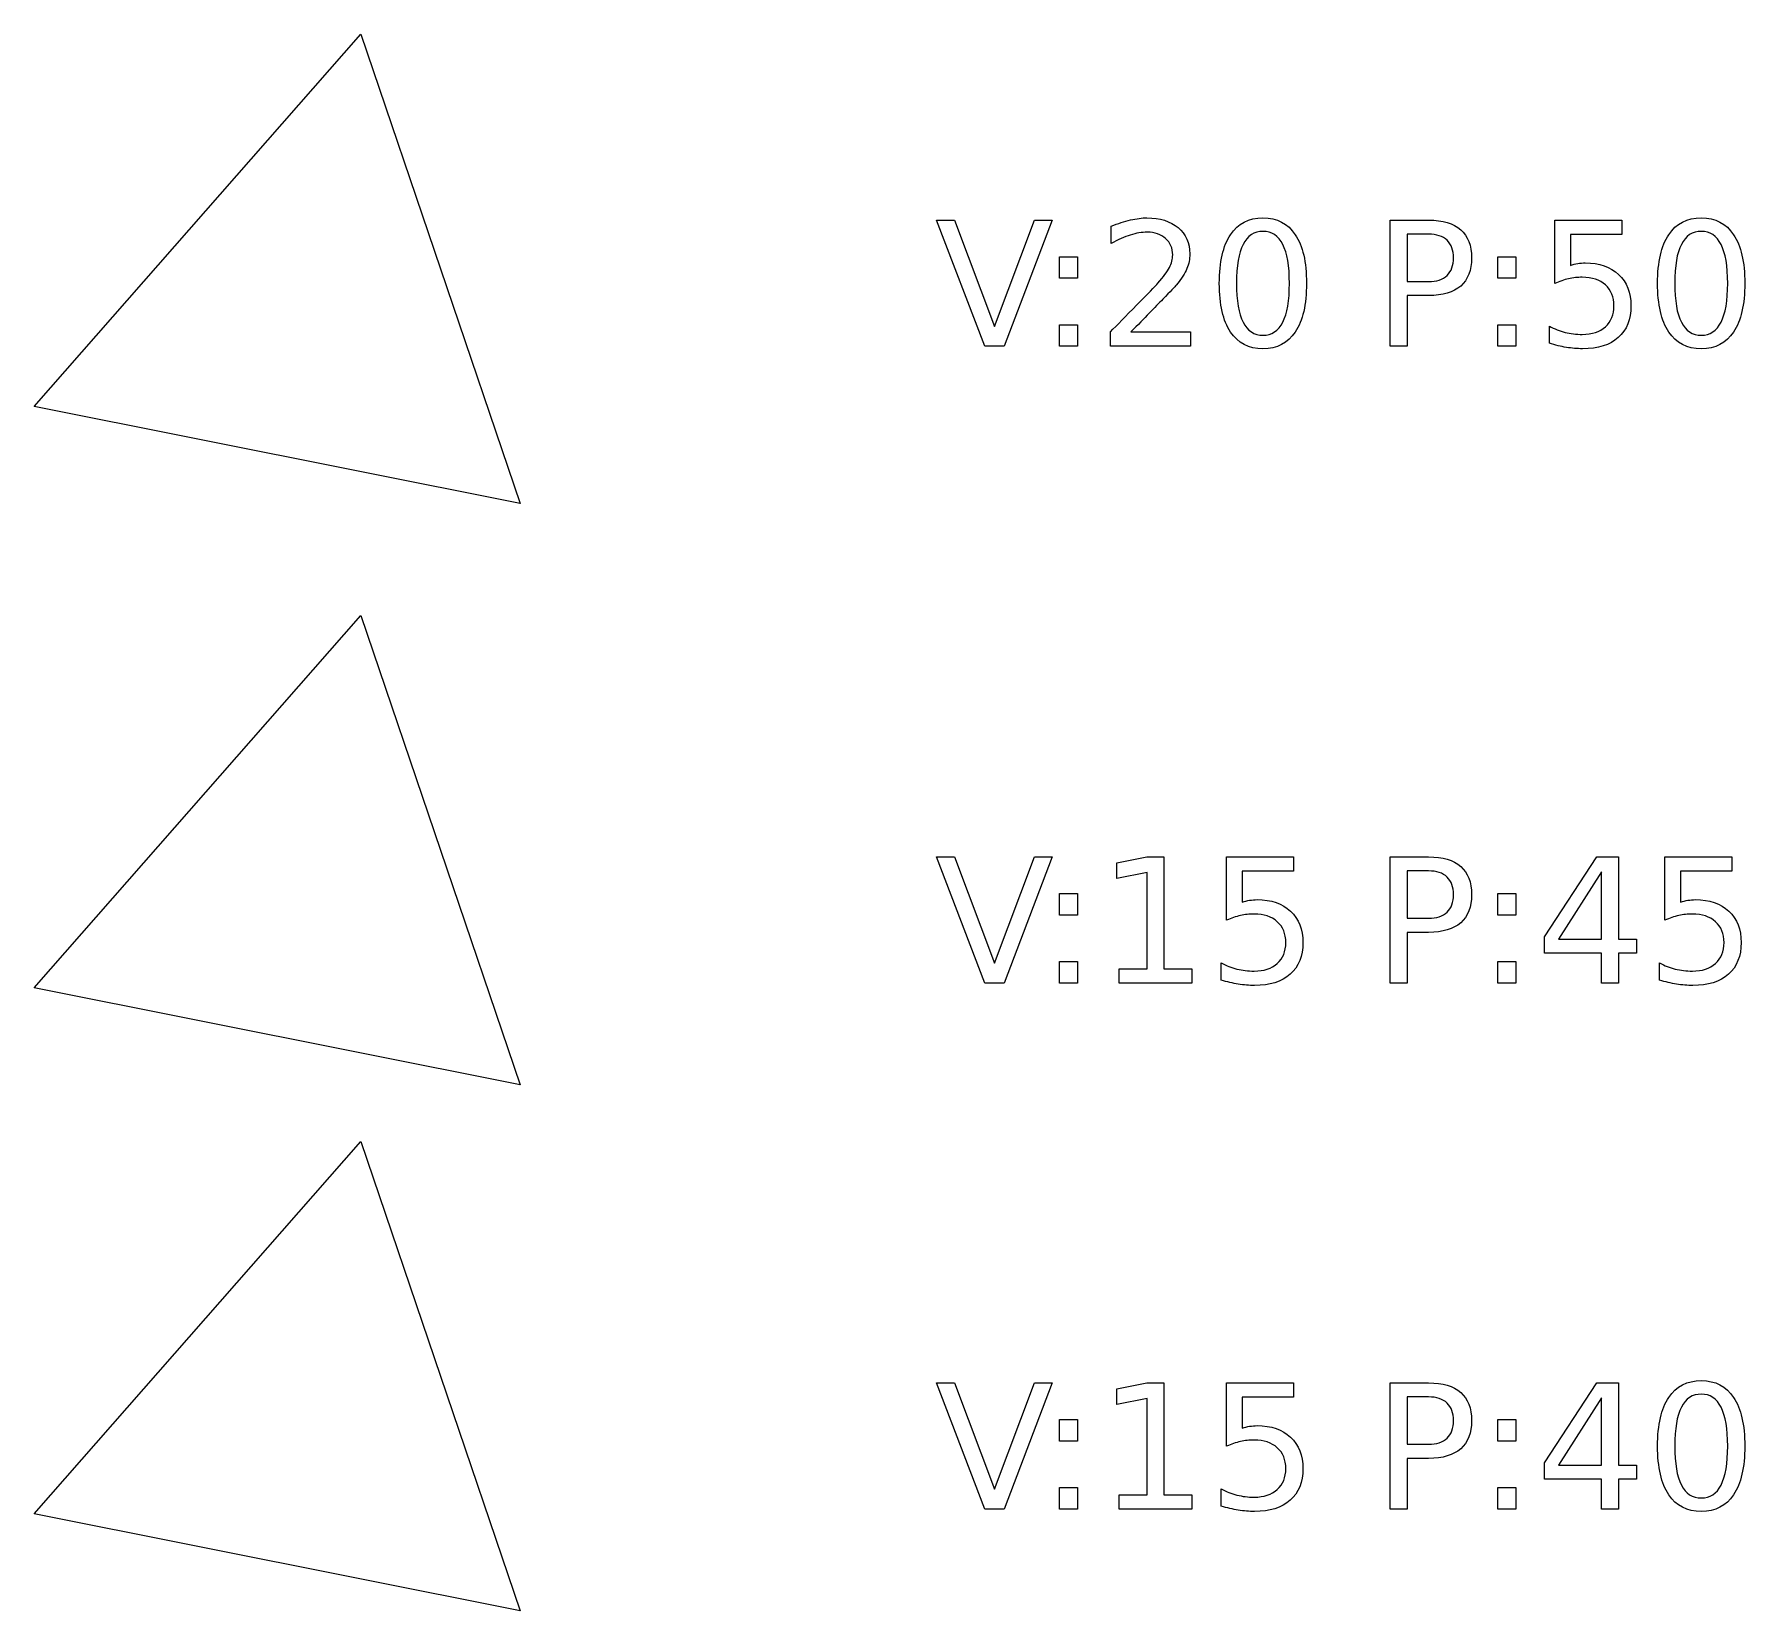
# Model space of a CAD drawing. Extents: x 15.9 to 50.8, y 262.3 to 294.5.
import ezdxf

# ---------------------------------------------------------------- set-up
doc = ezdxf.new("R2010")
doc.units = 0
doc.layers.add('Calque_1', color=7, linetype='CONTINUOUS')

msp = doc.modelspace()

# ---------------------------------------------------------------- linework, layer by layer
at = {"layer": 'Calque_1', "color": 6}
for p, q in [((15.939479, 286.864399), (22.601838, 294.456389)), ((22.601838, 294.456389), (25.845515, 284.890622)), ((25.845515, 284.890622), (15.939479, 286.864399))]:
    msp.add_line(p, q, dxfattribs=at)
at = {"layer": 'Calque_1', "color": 7}
for p, q in [((35.319809, 288.093907), (34.337955, 290.665671)), ((34.337955, 290.665671), (34.701412, 290.665671)), ((34.701412, 290.665671), (35.516179, 288.500429)), ((35.516179, 288.500429), (36.332665, 290.665671)), ((36.694401, 290.665671), (35.714271, 288.093907)), ((36.332665, 290.665671), (36.694401, 290.665671)), ((37.900184, 290.190248), (37.900184, 290.541648)), ((40.992157, 290.71218), (40.992157, 290.71218)), ((43.586315, 290.665671), (44.371796, 290.665671)), ((43.586315, 288.093907), (43.586315, 290.665671)), ((43.586315, 290.665671), (43.586315, 290.665671)), ((46.941839, 289.373762), (46.941839, 290.665673)), ((46.941839, 290.665673), (46.941839, 290.665671)), ((46.941839, 290.665671), (48.307817, 290.665671)), ((48.307817, 290.665671), (48.307817, 290.372838)), ((49.928735, 290.71218), (49.928735, 290.71218)), ((40.992157, 290.436572), (40.992157, 290.436572)), ((43.93427, 290.379728), (43.93427, 289.413379)), ((44.371796, 290.379728), (43.93427, 290.379728)), ((43.93427, 290.379728), (43.93427, 290.379728)), ((48.307817, 290.372838), (47.26051, 290.372838)), ((47.26051, 290.372838), (47.26051, 289.742386)), ((49.928735, 290.436572), (49.928735, 290.436572)), ((36.845985, 289.918085), (37.209442, 289.918085)), ((36.845985, 289.480558), (36.845985, 289.918085)), ((36.845985, 289.918085), (36.845985, 289.918085)), ((37.209442, 289.918085), (37.209442, 289.480558)), ((45.782563, 289.918085), (46.14602, 289.918085)), ((45.782563, 289.480558), (45.782563, 289.918085)), ((45.782563, 289.918085), (45.782563, 289.918085)), ((46.14602, 289.918085), (46.14602, 289.480558)), ((37.209442, 289.480558), (36.845985, 289.480558)), ((43.93427, 289.413379), (44.371796, 289.413379)), ((46.14602, 289.480558), (45.782563, 289.480558)), ((44.371796, 289.127436), (43.93427, 289.127436)), ((43.93427, 289.127436), (43.93427, 288.093907)), ((36.845985, 288.531435), (37.209442, 288.531435)), ((36.845985, 288.093907), (36.845985, 288.531435)), ((36.845985, 288.531435), (36.845985, 288.531435)), ((37.209442, 288.531435), (37.209442, 288.093907)), ((45.782563, 288.531435), (46.14602, 288.531435)), ((45.782563, 288.093907), (45.782563, 288.531435)), ((45.782563, 288.531435), (45.782563, 288.531435)), ((46.14602, 288.531435), (46.14602, 288.093907)), ((46.833316, 288.154198), (46.833316, 288.503875)), ((35.714271, 288.093907), (35.319809, 288.093907)), ((35.319809, 288.093907), (35.319809, 288.093907)), ((37.209442, 288.093907), (36.845985, 288.093907)), ((37.88296, 288.093907), (37.88296, 288.386741)), ((39.515934, 288.093907), (37.88296, 288.093907)), ((38.301538, 288.386741), (39.515934, 288.386741)), ((38.301538, 288.386741), (38.301538, 288.386741)), ((39.515934, 288.386741), (39.515934, 288.093907)), ((43.93427, 288.093907), (43.586315, 288.093907)), ((46.14602, 288.093907), (45.782563, 288.093907)), ((35.319809, 275.111685), (34.337955, 277.683449)), ((34.337955, 277.683449), (34.701412, 277.683449)), ((34.701412, 277.683449), (35.516179, 275.518207)), ((35.516179, 275.518207), (36.332665, 277.683449)), ((36.694401, 277.683449), (35.714271, 275.111685)), ((36.332665, 277.683449), (36.694401, 277.683449)), ((38.01215, 277.559426), (38.627101, 277.683449)), ((38.627101, 277.683449), (38.975055, 277.683449)), ((38.975055, 277.683449), (38.975055, 275.404518)), ((40.251462, 276.39154), (40.251462, 277.68345)), ((40.251462, 277.68345), (40.251462, 277.683449)), ((40.251462, 277.683449), (41.617443, 277.683449)), ((41.617443, 277.683449), (41.617443, 277.390616)), ((43.586315, 277.683449), (44.371796, 277.683449)), ((43.586315, 275.111685), (43.586315, 277.683449)), ((43.586315, 277.683449), (43.586315, 277.683449)), ((46.733409, 276.053919), (47.80311, 277.683449)), ((47.80311, 277.683449), (48.24064, 277.683449)), ((47.80311, 277.683449), (47.80311, 277.683449)), ((48.24064, 277.683449), (48.24064, 276.00741)), ((49.18804, 276.39154), (49.18804, 277.68345)), ((49.18804, 277.68345), (49.18804, 277.683449)), ((49.18804, 277.683449), (50.554021, 277.683449)), ((50.554021, 277.683449), (50.554021, 277.390616)), ((38.01215, 277.242477), (38.01215, 277.559426)), ((38.630544, 277.3665), (38.01215, 277.242477)), ((38.630544, 275.404518), (38.630544, 277.3665)), ((41.617443, 277.390616), (40.570133, 277.390616)), ((40.570133, 277.390616), (40.570133, 276.760164)), ((43.93427, 277.397506), (43.93427, 276.431157)), ((44.371796, 277.397506), (43.93427, 277.397506)), ((43.93427, 277.397506), (43.93427, 277.397506)), ((47.894407, 277.380281), (47.015908, 276.00741)), ((47.894407, 276.00741), (47.894407, 277.380281)), ((47.894407, 277.380281), (47.894407, 277.380281)), ((50.554021, 277.390616), (49.506711, 277.390616)), ((49.506711, 277.390616), (49.506711, 276.760164)), ((36.845985, 276.935863), (37.209442, 276.935863)), ((36.845985, 276.498336), (36.845985, 276.935863)), ((36.845985, 276.935863), (36.845985, 276.935863)), ((37.209442, 276.935863), (37.209442, 276.498336)), ((45.782563, 276.935863), (46.14602, 276.935863)), ((45.782563, 276.498336), (45.782563, 276.935863)), ((45.782563, 276.935863), (45.782563, 276.935863)), ((46.14602, 276.935863), (46.14602, 276.498336)), ((37.209442, 276.498336), (36.845985, 276.498336)), ((43.93427, 276.431157), (44.371796, 276.431157)), ((46.14602, 276.498336), (45.782563, 276.498336)), ((44.371796, 276.145214), (43.93427, 276.145214)), ((43.93427, 276.145214), (43.93427, 275.111685)), ((46.733409, 275.718022), (46.733409, 276.053919)), ((47.015908, 276.00741), (47.894407, 276.00741)), ((48.24064, 276.00741), (48.607543, 276.00741)), ((48.607543, 276.00741), (48.607543, 275.718022)), ((36.845985, 275.549212), (37.209442, 275.549212)), ((36.845985, 275.111685), (36.845985, 275.549212)), ((36.845985, 275.549212), (36.845985, 275.549212)), ((37.209442, 275.549212), (37.209442, 275.111685)), ((45.782563, 275.549212), (46.14602, 275.549212)), ((45.782563, 275.111685), (45.782563, 275.549212)), ((45.782563, 275.549212), (45.782563, 275.549212)), ((46.14602, 275.549212), (46.14602, 275.111685)), ((47.894407, 275.718022), (46.733409, 275.718022)), ((47.894407, 275.111685), (47.894407, 275.718022)), ((48.607543, 275.718022), (48.24064, 275.718022)), ((48.24064, 275.718022), (48.24064, 275.111685)), ((38.062103, 275.404518), (38.630544, 275.404518)), ((38.062103, 275.111685), (38.062103, 275.404518)), ((38.062103, 275.404518), (38.062103, 275.404518)), ((38.975055, 275.404518), (39.543496, 275.404518)), ((39.543496, 275.404518), (39.543496, 275.111685)), ((40.142942, 275.171976), (40.142942, 275.521653)), ((49.07952, 275.171976), (49.07952, 275.521653)), ((35.714271, 275.111685), (35.319809, 275.111685)), ((35.319809, 275.111685), (35.319809, 275.111685)), ((37.209442, 275.111685), (36.845985, 275.111685)), ((39.543496, 275.111685), (38.062103, 275.111685)), ((43.93427, 275.111685), (43.586315, 275.111685)), ((46.14602, 275.111685), (45.782563, 275.111685)), ((48.24064, 275.111685), (47.894407, 275.111685)), ((35.319809, 264.387241), (34.337955, 266.959005)), ((34.337955, 266.959005), (34.701412, 266.959005)), ((34.701412, 266.959005), (35.516179, 264.793762)), ((35.516179, 264.793762), (36.332665, 266.959005)), ((36.694401, 266.959005), (35.714271, 264.387241)), ((36.332665, 266.959005), (36.694401, 266.959005)), ((38.01215, 266.834981), (38.627101, 266.959005)), ((38.01215, 266.518032), (38.01215, 266.834981)), ((38.627101, 266.959005), (38.975055, 266.959005)), ((38.975055, 266.959005), (38.975055, 264.680074)), ((40.251462, 265.667095), (40.251462, 266.959006)), ((40.251462, 266.959006), (40.251462, 266.959005)), ((40.251462, 266.959005), (41.617443, 266.959005)), ((41.617443, 266.959005), (41.617443, 266.666171)), ((43.586315, 266.959005), (44.371796, 266.959005)), ((43.586315, 264.387241), (43.586315, 266.959005)), ((43.586315, 266.959005), (43.586315, 266.959005)), ((46.733409, 265.329474), (47.80311, 266.959005)), ((47.80311, 266.959005), (48.24064, 266.959005)), ((47.80311, 266.959005), (47.80311, 266.959005)), ((48.24064, 266.959005), (48.24064, 265.282966)), ((49.928735, 267.005513), (49.928735, 267.005513)), ((38.630544, 266.642056), (38.01215, 266.518032)), ((38.630544, 264.680074), (38.630544, 266.642056)), ((41.617443, 266.666171), (40.570133, 266.666171)), ((40.570133, 266.666171), (40.570133, 266.035719)), ((43.93427, 266.673062), (43.93427, 265.706712)), ((44.371796, 266.673062), (43.93427, 266.673062)), ((43.93427, 266.673062), (43.93427, 266.673062)), ((47.894407, 266.655836), (47.015908, 265.282966)), ((47.894407, 265.282966), (47.894407, 266.655836)), ((47.894407, 266.655836), (47.894407, 266.655836)), ((49.928735, 266.729906), (49.928735, 266.729906)), ((36.845985, 266.211419), (37.209442, 266.211419)), ((36.845985, 265.773892), (36.845985, 266.211419)), ((36.845985, 266.211419), (36.845985, 266.211419)), ((37.209442, 266.211419), (37.209442, 265.773892)), ((45.782563, 266.211419), (46.14602, 266.211419)), ((45.782563, 265.773892), (45.782563, 266.211419)), ((45.782563, 266.211419), (45.782563, 266.211419)), ((46.14602, 266.211419), (46.14602, 265.773892)), ((37.209442, 265.773892), (36.845985, 265.773892)), ((46.14602, 265.773892), (45.782563, 265.773892)), ((43.93427, 265.706712), (44.371796, 265.706712)), ((44.371796, 265.42077), (43.93427, 265.42077)), ((43.93427, 265.42077), (43.93427, 264.387241)), ((46.733409, 264.993578), (46.733409, 265.329474)), ((47.015908, 265.282966), (47.894407, 265.282966)), ((48.24064, 265.282966), (48.607543, 265.282966)), ((48.607543, 265.282966), (48.607543, 264.993578)), ((36.845985, 264.824768), (37.209442, 264.824768)), ((36.845985, 264.387241), (36.845985, 264.824768)), ((36.845985, 264.824768), (36.845985, 264.824768)), ((37.209442, 264.824768), (37.209442, 264.387241)), ((40.142942, 264.447531), (40.142942, 264.797209)), ((45.782563, 264.824768), (46.14602, 264.824768)), ((45.782563, 264.387241), (45.782563, 264.824768)), ((45.782563, 264.824768), (45.782563, 264.824768)), ((46.14602, 264.824768), (46.14602, 264.387241)), ((47.894407, 264.993578), (46.733409, 264.993578)), ((47.894407, 264.387241), (47.894407, 264.993578)), ((48.607543, 264.993578), (48.24064, 264.993578)), ((48.24064, 264.993578), (48.24064, 264.387241)), ((35.714271, 264.387241), (35.319809, 264.387241)), ((35.319809, 264.387241), (35.319809, 264.387241)), ((37.209442, 264.387241), (36.845985, 264.387241)), ((38.062103, 264.680074), (38.630544, 264.680074)), ((38.062103, 264.387241), (38.062103, 264.680074)), ((38.062103, 264.680074), (38.062103, 264.680074)), ((39.543496, 264.387241), (38.062103, 264.387241)), ((38.975055, 264.680074), (39.543496, 264.680074)), ((39.543496, 264.680074), (39.543496, 264.387241)), ((43.93427, 264.387241), (43.586315, 264.387241)), ((46.14602, 264.387241), (45.782563, 264.387241)), ((48.24064, 264.387241), (47.894407, 264.387241))]:
    msp.add_line(p, q, dxfattribs=at)
at = {"layer": 'Calque_1', "color": 5}
for p, q in [((15.939479, 275.011065), (22.601838, 282.603056)), ((22.601838, 282.603056), (25.845515, 273.037289)), ((25.845515, 273.037289), (15.939479, 275.011065))]:
    msp.add_line(p, q, dxfattribs=at)
at = {"layer": 'Calque_1', "color": 3}
for p, q in [((15.939479, 264.28662), (22.601838, 271.878611)), ((22.601838, 271.878611), (25.845515, 262.312843)), ((25.845515, 262.312843), (15.939479, 264.28662))]:
    msp.add_line(p, q, dxfattribs=at)
at = {"layer": 'Calque_1', "color": 7}
for points in [[(37.900184, 290.541648), (38.040285, 290.597918), (38.171198, 290.640407), (38.292924, 290.669116)], [(38.292924, 290.669116), (38.414652, 290.697825), (38.526045, 290.71218), (38.627101, 290.71218)], [(38.627101, 290.71218), (38.89352, 290.71218), (39.105968, 290.645575), (39.264443, 290.512364)], [(40.330699, 290.369393), (40.483432, 290.597918), (40.703918, 290.71218), (40.992157, 290.71218)], [(40.992157, 290.71218), (41.280398, 290.71218), (41.50031, 290.597918), (41.651894, 290.369393)], [(44.371796, 290.665671), (44.660035, 290.665671), (44.87765, 290.600214), (45.024641, 290.469301)], [(49.267277, 290.369393), (49.42001, 290.597918), (49.640496, 290.71218), (49.928735, 290.71218)], [(49.928735, 290.71218), (50.216974, 290.71218), (50.436886, 290.597918), (50.588472, 290.369393)], [(38.287757, 290.362503), (38.167178, 290.324607), (38.037987, 290.267189), (37.900184, 290.190248)], [(38.63399, 290.419347), (38.524896, 290.419347), (38.409485, 290.400399), (38.287757, 290.362503)], [(39.007782, 290.290156), (38.912468, 290.376283), (38.787871, 290.419347), (38.63399, 290.419347)], [(39.152477, 289.955982), (39.152477, 290.092637), (39.104245, 290.204028), (39.007782, 290.290156)], [(39.264443, 290.512364), (39.422917, 290.379154), (39.502153, 290.201157), (39.502153, 289.978375)], [(40.103323, 289.377205), (40.103323, 289.811287), (40.179115, 290.142017), (40.330699, 290.369393)], [(40.992157, 290.436572), (40.813012, 290.436572), (40.678079, 290.348148), (40.58736, 290.1713)], [(41.396957, 290.1713), (41.307383, 290.348148), (41.17245, 290.436572), (40.992157, 290.436572)], [(41.651894, 290.369393), (41.804627, 290.142017), (41.880993, 289.811287), (41.880993, 289.377205)], [(44.747313, 290.253982), (44.658889, 290.337813), (44.533717, 290.379728), (44.371796, 290.379728)], [(44.879949, 289.897415), (44.879949, 290.051296), (44.835737, 290.170152), (44.747313, 290.253982)], [(45.024641, 290.469301), (45.172781, 290.339536), (45.246852, 290.148907), (45.246852, 289.897415)], [(49.039901, 289.377205), (49.039901, 289.811287), (49.115693, 290.142017), (49.267277, 290.369393)], [(49.928735, 290.436572), (49.74959, 290.436572), (49.614657, 290.348148), (49.523938, 290.1713)], [(50.333535, 290.1713), (50.243961, 290.348148), (50.109028, 290.436572), (49.928735, 290.436572)], [(50.588472, 290.369393), (50.741205, 290.142017), (50.817571, 289.811287), (50.817571, 289.377205)], [(39.085297, 289.699322), (39.130084, 289.786598), (39.152477, 289.872151), (39.152477, 289.955982)], [(39.502153, 289.978375), (39.502153, 289.872725), (39.482057, 289.772243), (39.441865, 289.676929)], [(40.58736, 290.1713), (40.497786, 289.9956), (40.453, 289.730902), (40.453, 289.377205)], [(41.533039, 289.377205), (41.533039, 289.730902), (41.487678, 289.9956), (41.396957, 290.1713)], [(44.747313, 289.539125), (44.835737, 289.622956), (44.879949, 289.742386), (44.879949, 289.897415)], [(45.246852, 289.897415), (45.246852, 289.643626), (45.172781, 289.451849), (45.024641, 289.322084)], [(49.523938, 290.1713), (49.434364, 289.9956), (49.389578, 289.730902), (49.389578, 289.377205)], [(50.469617, 289.377205), (50.469617, 289.730902), (50.424256, 289.9956), (50.333535, 290.1713)], [(38.852754, 289.382373), (38.964146, 289.507545), (39.04166, 289.613195), (39.085297, 289.699322)], [(39.441865, 289.676929), (39.402821, 289.582763), (39.331048, 289.471372), (39.226546, 289.342755)], [(44.371796, 289.413379), (44.533717, 289.413379), (44.658889, 289.455294), (44.747313, 289.539125)], [(47.503388, 289.501231), (47.410371, 289.501231), (47.317353, 289.490895), (47.224335, 289.470224)], [(47.26051, 289.742386), (47.311037, 289.759611), (47.361565, 289.772243), (47.412094, 289.780282)], [(47.412094, 289.780282), (47.462622, 289.789469), (47.513149, 289.794063), (47.563676, 289.794063)], [(47.975368, 289.344479), (47.859382, 289.44898), (47.702055, 289.501231), (47.503388, 289.501231)], [(47.563676, 289.794063), (47.850767, 289.794063), (48.078144, 289.7154), (48.245807, 289.558074)], [(48.245807, 289.558074), (48.413468, 289.400748), (48.497298, 289.187726), (48.497298, 288.919008)], [(38.422117, 288.936233), (38.650642, 289.167055), (38.794188, 289.315768), (38.852754, 289.382373)], [(39.226546, 289.342755), (39.197837, 289.309452), (39.106542, 289.212989), (38.952661, 289.053366)], [(40.330699, 288.385018), (40.179115, 288.613543), (40.103323, 288.944272), (40.103323, 289.377205)], [(40.453, 289.377205), (40.453, 289.024657), (40.497786, 288.759959), (40.58736, 288.583111)], [(41.396957, 288.583111), (41.487678, 288.759959), (41.533039, 289.024657), (41.533039, 289.377205)], [(41.880993, 289.377205), (41.880993, 288.944272), (41.804627, 288.613543), (41.651894, 288.385018)], [(45.024641, 289.322084), (44.87765, 289.192319), (44.660035, 289.127436), (44.371796, 289.127436)], [(47.224335, 289.470224), (47.132466, 289.449554), (47.0383, 289.4174), (46.941839, 289.373762)], [(48.149343, 288.919009), (48.149343, 289.098154), (48.091352, 289.239977), (47.975368, 289.344479)], [(49.267277, 288.385018), (49.115693, 288.613543), (49.039901, 288.944272), (49.039901, 289.377205)], [(49.389578, 289.377205), (49.389578, 289.024657), (49.434364, 288.759959), (49.523938, 288.583111)], [(50.333535, 288.583111), (50.424256, 288.759959), (50.469617, 289.024657), (50.469617, 289.377205)], [(50.817571, 289.377205), (50.817571, 288.944272), (50.741205, 288.613543), (50.588472, 288.385018)], [(37.88296, 288.386741), (38.015021, 288.523396), (38.19474, 288.70656), (38.422117, 288.936233)], [(38.952661, 289.053366), (38.79878, 288.894892), (38.581739, 288.672683), (38.301538, 288.386741)], [(47.975368, 288.49354), (48.091352, 288.598041), (48.149343, 288.739864), (48.149343, 288.919009)], [(48.497298, 288.919008), (48.497298, 288.642252), (48.41117, 288.426934), (48.238915, 288.273053)], [(40.58736, 288.583111), (40.678079, 288.407411), (40.813012, 288.319561), (40.992157, 288.319561)], [(40.992157, 288.319561), (41.17245, 288.319561), (41.307383, 288.407411), (41.396957, 288.583111)], [(46.833316, 288.503875), (46.936669, 288.447605), (47.043468, 288.40569), (47.153711, 288.378129)], [(47.503388, 288.336788), (47.702055, 288.336788), (47.859382, 288.389039), (47.975368, 288.49354)], [(49.523938, 288.583111), (49.614657, 288.407411), (49.74959, 288.319561), (49.928735, 288.319561)], [(49.928735, 288.319561), (50.109028, 288.319561), (50.243961, 288.407411), (50.333535, 288.583111)], [(40.992157, 288.043954), (40.703918, 288.043954), (40.483432, 288.157642), (40.330699, 288.385018)], [(41.651894, 288.385018), (41.50031, 288.157642), (41.280398, 288.043954), (40.992157, 288.043954)], [(47.179549, 288.071516), (47.068158, 288.08989), (46.952747, 288.117451), (46.833316, 288.154198)], [(47.153711, 288.378129), (47.263955, 288.350568), (47.380514, 288.336788), (47.503388, 288.336788)], [(48.238915, 288.273053), (48.066662, 288.12032), (47.823783, 288.043954), (47.510279, 288.043954)], [(49.928735, 288.043954), (49.640496, 288.043954), (49.42001, 288.157642), (49.267277, 288.385018)], [(50.588472, 288.385018), (50.436886, 288.157642), (50.216974, 288.043954), (49.928735, 288.043954)], [(47.510279, 288.043954), (47.402333, 288.043954), (47.29209, 288.053141), (47.179549, 288.071516)], [(44.371796, 277.683449), (44.660035, 277.683449), (44.87765, 277.617992), (45.024641, 277.487079)], [(44.747313, 277.27176), (44.658889, 277.355591), (44.533717, 277.397506), (44.371796, 277.397506)], [(45.024641, 277.487079), (45.172781, 277.357313), (45.246852, 277.166685), (45.246852, 276.915193)], [(44.879949, 276.915193), (44.879949, 277.069074), (44.835737, 277.187929), (44.747313, 277.27176)], [(40.570133, 276.760164), (40.620662, 276.777388), (40.67119, 276.79002), (40.721717, 276.798059)], [(40.721717, 276.798059), (40.772247, 276.807247), (40.822775, 276.81184), (40.873302, 276.81184)], [(40.873302, 276.81184), (41.160393, 276.81184), (41.387769, 276.733177), (41.55543, 276.575852)], [(44.747313, 276.556903), (44.835737, 276.640733), (44.879949, 276.760163), (44.879949, 276.915193)], [(45.246852, 276.915193), (45.246852, 276.661404), (45.172781, 276.469627), (45.024641, 276.339862)], [(49.506711, 276.760164), (49.55724, 276.777388), (49.607768, 276.79002), (49.658295, 276.798059)], [(49.658295, 276.798059), (49.708823, 276.807247), (49.759351, 276.81184), (49.80988, 276.81184)], [(49.80988, 276.81184), (50.096971, 276.81184), (50.324347, 276.733177), (50.492008, 276.575852)], [(40.533961, 276.488002), (40.442092, 276.467332), (40.347925, 276.435177), (40.251462, 276.39154)], [(40.813014, 276.519008), (40.719995, 276.519008), (40.626977, 276.508673), (40.533961, 276.488002)], [(41.284991, 276.362256), (41.169007, 276.466758), (41.011681, 276.519008), (40.813014, 276.519008)], [(41.458969, 275.936787), (41.458969, 276.115932), (41.400976, 276.257755), (41.284991, 276.362256)], [(41.55543, 276.575852), (41.723093, 276.418525), (41.806924, 276.205504), (41.806924, 275.936786)], [(44.371796, 276.431157), (44.533717, 276.431157), (44.658889, 276.473072), (44.747313, 276.556903)], [(45.024641, 276.339862), (44.87765, 276.210097), (44.660035, 276.145214), (44.371796, 276.145214)], [(49.470539, 276.488002), (49.37867, 276.467332), (49.284503, 276.435177), (49.18804, 276.39154)], [(49.749591, 276.519008), (49.656573, 276.519008), (49.563555, 276.508673), (49.470539, 276.488002)], [(50.221569, 276.362256), (50.105583, 276.466758), (49.948257, 276.519008), (49.749591, 276.519008)], [(50.395545, 275.936787), (50.395545, 276.115932), (50.337553, 276.257755), (50.221569, 276.362256)], [(50.492008, 276.575852), (50.659669, 276.418525), (50.743499, 276.205504), (50.743499, 275.936786)], [(41.284991, 275.511318), (41.400976, 275.615819), (41.458969, 275.757642), (41.458969, 275.936787)], [(41.806924, 275.936786), (41.806924, 275.66003), (41.720796, 275.444712), (41.548541, 275.290831)], [(50.221569, 275.511318), (50.337553, 275.615819), (50.395545, 275.757642), (50.395545, 275.936787)], [(50.743499, 275.936786), (50.743499, 275.66003), (50.657372, 275.444712), (50.485119, 275.290831)], [(40.142942, 275.521653), (40.246295, 275.465383), (40.353093, 275.423468), (40.463335, 275.395907)], [(40.463335, 275.395907), (40.573578, 275.368346), (40.690138, 275.354566), (40.813014, 275.354566)], [(40.813014, 275.354566), (41.011681, 275.354566), (41.169007, 275.406817), (41.284991, 275.511318)], [(41.548541, 275.290831), (41.376286, 275.138098), (41.133406, 275.061732), (40.819903, 275.061732)], [(49.07952, 275.521653), (49.182871, 275.465383), (49.289669, 275.423468), (49.399912, 275.395907)], [(49.399912, 275.395907), (49.510156, 275.368346), (49.626716, 275.354566), (49.749591, 275.354566)], [(49.749591, 275.354566), (49.948257, 275.354566), (50.105583, 275.406817), (50.221569, 275.511318)], [(50.485119, 275.290831), (50.312864, 275.138098), (50.069984, 275.061732), (49.756481, 275.061732)], [(40.489175, 275.089294), (40.377784, 275.107668), (40.262373, 275.135229), (40.142942, 275.171976)], [(40.819903, 275.061732), (40.711956, 275.061732), (40.601714, 275.070919), (40.489175, 275.089294)], [(49.425753, 275.089294), (49.31436, 275.107668), (49.198949, 275.135229), (49.07952, 275.171976)], [(49.756481, 275.061732), (49.648534, 275.061732), (49.538292, 275.070919), (49.425753, 275.089294)], [(44.371796, 266.959005), (44.660035, 266.959005), (44.87765, 266.893548), (45.024641, 266.762634)], [(49.267277, 266.662726), (49.42001, 266.891251), (49.640496, 267.005513), (49.928735, 267.005513)], [(49.928735, 267.005513), (50.216974, 267.005513), (50.436886, 266.891251), (50.588472, 266.662726)], [(44.747313, 266.547316), (44.658889, 266.631146), (44.533717, 266.673062), (44.371796, 266.673062)], [(44.879949, 266.190748), (44.879949, 266.344629), (44.835737, 266.463485), (44.747313, 266.547316)], [(45.024641, 266.762634), (45.172781, 266.632869), (45.246852, 266.44224), (45.246852, 266.190748)], [(49.039901, 265.670539), (49.039901, 266.104621), (49.115693, 266.43535), (49.267277, 266.662726)], [(49.928735, 266.729906), (49.74959, 266.729906), (49.614657, 266.641482), (49.523938, 266.464633)], [(50.333535, 266.464633), (50.243961, 266.641482), (50.109028, 266.729906), (49.928735, 266.729906)], [(50.588472, 266.662726), (50.741205, 266.43535), (50.817571, 266.104621), (50.817571, 265.670539)], [(44.747313, 265.832458), (44.835737, 265.916289), (44.879949, 266.035719), (44.879949, 266.190748)], [(45.246852, 266.190748), (45.246852, 265.93696), (45.172781, 265.745183), (45.024641, 265.615417)], [(49.523938, 266.464633), (49.434364, 266.288933), (49.389578, 266.024235), (49.389578, 265.670539)], [(50.469617, 265.670539), (50.469617, 266.024235), (50.424256, 266.288933), (50.333535, 266.464633)], [(40.813014, 265.794564), (40.719995, 265.794564), (40.626977, 265.784229), (40.533961, 265.763558)], [(40.570133, 266.035719), (40.620662, 266.052944), (40.67119, 266.065576), (40.721717, 266.073615)], [(40.721717, 266.073615), (40.772247, 266.082802), (40.822775, 266.087396), (40.873302, 266.087396)], [(41.284991, 265.637812), (41.169007, 265.742313), (41.011681, 265.794564), (40.813014, 265.794564)], [(40.873302, 266.087396), (41.160393, 266.087396), (41.387769, 266.008733), (41.55543, 265.851407)], [(41.55543, 265.851407), (41.723093, 265.694081), (41.806924, 265.481059), (41.806924, 265.212342)], [(44.371796, 265.706712), (44.533717, 265.706712), (44.658889, 265.748628), (44.747313, 265.832458)], [(40.533961, 265.763558), (40.442092, 265.742887), (40.347925, 265.710733), (40.251462, 265.667095)], [(41.458969, 265.212343), (41.458969, 265.391488), (41.400976, 265.533311), (41.284991, 265.637812)], [(45.024641, 265.615417), (44.87765, 265.485652), (44.660035, 265.42077), (44.371796, 265.42077)], [(49.267277, 264.678351), (49.115693, 264.906876), (49.039901, 265.237605), (49.039901, 265.670539)], [(49.389578, 265.670539), (49.389578, 265.317991), (49.434364, 265.053293), (49.523938, 264.876444)], [(50.333535, 264.876444), (50.424256, 265.053293), (50.469617, 265.317991), (50.469617, 265.670539)], [(50.817571, 265.670539), (50.817571, 265.237605), (50.741205, 264.906876), (50.588472, 264.678351)], [(41.284991, 264.786873), (41.400976, 264.891375), (41.458969, 265.033198), (41.458969, 265.212343)], [(41.806924, 265.212342), (41.806924, 264.935586), (41.720796, 264.720267), (41.548541, 264.566386)], [(40.142942, 264.797209), (40.246295, 264.740939), (40.353093, 264.699023), (40.463335, 264.671463)], [(40.813014, 264.630121), (41.011681, 264.630121), (41.169007, 264.682372), (41.284991, 264.786873)], [(49.523938, 264.876444), (49.614657, 264.700745), (49.74959, 264.612895), (49.928735, 264.612895)], [(49.928735, 264.612895), (50.109028, 264.612895), (50.243961, 264.700745), (50.333535, 264.876444)], [(40.489175, 264.364849), (40.377784, 264.383224), (40.262373, 264.410784), (40.142942, 264.447531)], [(40.463335, 264.671463), (40.573578, 264.643902), (40.690138, 264.630121), (40.813014, 264.630121)], [(41.548541, 264.566386), (41.376286, 264.413654), (41.133406, 264.337287), (40.819903, 264.337287)], [(49.928735, 264.337287), (49.640496, 264.337287), (49.42001, 264.450975), (49.267277, 264.678351)], [(50.588472, 264.678351), (50.436886, 264.450975), (50.216974, 264.337287), (49.928735, 264.337287)], [(40.819903, 264.337287), (40.711956, 264.337287), (40.601714, 264.346475), (40.489175, 264.364849)]]:
    msp.add_open_spline(points, degree=3, dxfattribs=at)

doc.saveas('drawing.dxf')
